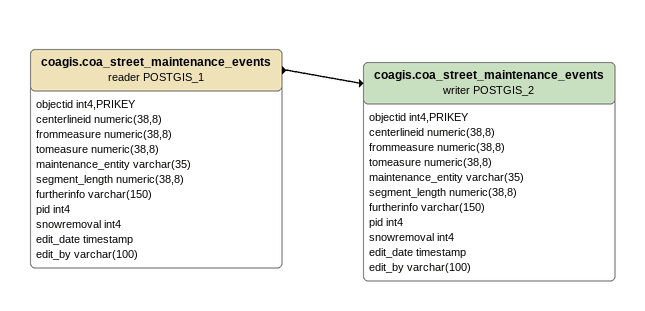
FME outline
coagis.coa_street_maintenance_events (reader POSTGIS_1)
    attributes: objectid int4,PRIKEY, centerlineid numeric(38,8), frommeasure numeric(38,8), tomeasure numeric(38,8), maintenance_entity varchar(35), segment_length numeric(38,8), furtherinfo varchar(150), pid int4, snowremoval int4, edit_date timestamp, edit_by varchar(100)
    -> coagis.coa_street_maintenance_events (writer POSTGIS_2)
coagis.coa_street_maintenance_events (writer POSTGIS_2)
    attributes: objectid int4,PRIKEY, centerlineid numeric(38,8), frommeasure numeric(38,8), tomeasure numeric(38,8), maintenance_entity varchar(35), segment_length numeric(38,8), furtherinfo varchar(150), pid int4, snowremoval int4, edit_date timestamp, edit_by varchar(100)
